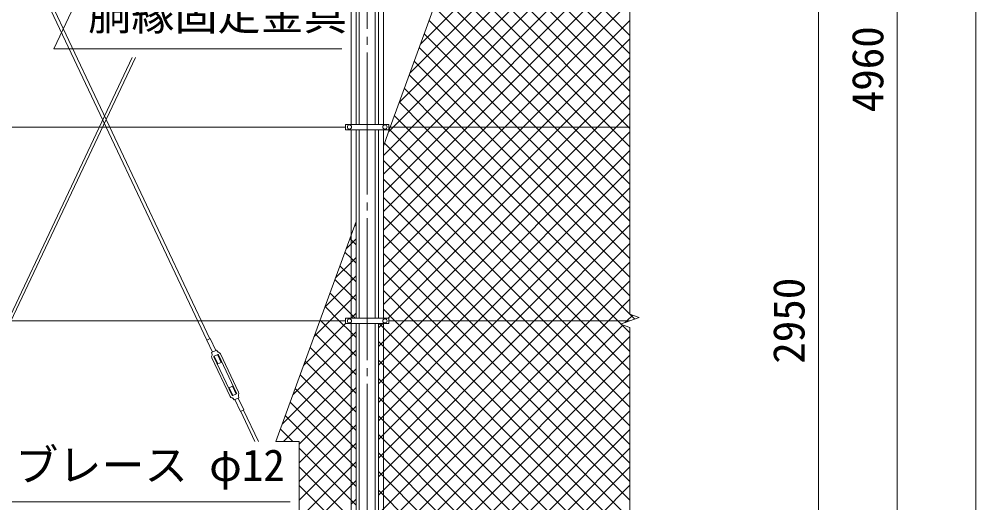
# Model space of a CAD drawing. Units: millimetres, scale not verified. Extents: x -10500 to 10500, y -7425 to 7425.
# Drawn here: x -7934 to -4292, y -1892 to -53 of the extents above; entities that cross this region are included whole.
import ezdxf
from ezdxf.enums import TextEntityAlignment as Align

# ---------------------------------------------------------------- set-up
doc = ezdxf.new("R2010")
doc.units = ezdxf.units.MM
doc.header["$LTSCALE"] = 30
doc.linetypes.add('LONG_CHAIN', pattern=[21, 18, -1, 1, -1])
for name, color, linetype, lineweight in [('0-2_D-STR-TXT', 7, 'Continuous', 9), ('0-4_D-STR1', 1, 'Continuous', 9), ('0-7_D-BMK', 2, 'LONG_CHAIN', 9), ('0-8_D-STR-DIM', 7, 'Continuous', 9), ('0-A_D-STR3', 3, 'Continuous', 9), ('0-B_D-STR2', 7, 'Continuous', 9)]:
    doc.layers.add(name, color=color, linetype=linetype, lineweight=lineweight)
doc.styles.add('ＭＳ ゴシック', font='')
doc.styles.get('ＭＳ ゴシック').set_extended_font_data('MS Gothic')

msp = doc.modelspace()

# ---------------------------------------------------------------- linework, layer by layer
at = {"layer": '0-2_D-STR-TXT'}
for points in [[(-6705.99, -165.92), (-7802.21, -165.92), (-7610.49, 240.51)], [(-6902.6, -1888.17), (-8061.64, -1888.17), (-8136.61, -1553.18)]]:
    msp.add_lwpolyline(points, dxfattribs=at)
at = {"layer": '0-4_D-STR1'}
for p, q in [((-6639.47, -452.75), (-6639.47, 233.35)), ((-6578.97, -452.75), (-6578.97, 233.35)), ((-6639.47, -1189.55), (-6639.47, -473.35)), ((-6578.97, -1189.55), (-6578.97, -473.35)), ((-6639.47, -1926.75), (-6639.47, -1210.55)), ((-6578.97, -1926.75), (-6578.97, -1210.55))]:
    msp.add_line(p, q, dxfattribs=at)
at = {"layer": '0-7_D-BMK'}
msp.add_line((-6609.22, 2969.95), (-6609.22, -3515.05), dxfattribs=at)
at = {"layer": '0-8_D-STR-DIM'}
for p, q in [((-4292.35, 2839.95), (-4292.35, -2625.05)), ((-4591.53, 2134.95), (-4591.53, -2625.05)), ((-5609.22, 1246.3), (-5609.22, -1174.4)), ((-4891.53, 174.95), (-4891.53, -2575.05)), ((-5644.46, -1212.87), (-5573.98, -1187.22)), ((-5573.98, -1187.22), (-5609.22, -1174.4)), ((-5609.22, -1225.7), (-5644.46, -1212.87)), ((-5609.22, -1225.7), (-5609.22, -2815.05))]:
    msp.add_line(p, q, dxfattribs=at)
at = {"layer": '0-A_D-STR3'}
for p, q in [((-7933.45, 236.85), (-7219.03, -1273.1)), ((-7920.18, 236.85), (-7208.18, -1267.97)), ((-6670.72, -452.75), (-6670.72, 203.85)), ((-6651.72, -452.75), (-6651.72, 204.53)), ((-6566.72, -452.75), (-6566.72, 204.53)), ((-6547.72, -452.75), (-6547.72, 203.85)), ((-7504.34, -198.71), (-8010.25, -1267.97)), ((-7491.07, -198.71), (-7999.41, -1273.1)), ((-6691.72, -463.05), (-8527.22, -463.05)), ((-6691.72, -452.75), (-6526.72, -452.75)), ((-6691.72, -452.75), (-6691.72, -473.35)), ((-6691.72, -473.35), (-6526.72, -473.35)), ((-6670.72, -1189.55), (-6670.72, -473.35)), ((-6651.72, -1189.55), (-6651.72, -473.35)), ((-6566.72, -1189.55), (-6566.72, -473.35)), ((-6547.72, -1189.55), (-6547.72, -473.35)), ((-6526.72, -452.75), (-6526.72, -473.35)), ((-5609.22, -463.05), (-6526.72, -463.05)), ((-6691.72, -1200.05), (-8527.22, -1200.05)), ((-6691.72, -1189.75), (-6526.72, -1189.75)), ((-6691.72, -1189.75), (-6691.72, -1210.35)), ((-6526.72, -1189.75), (-6526.72, -1210.35)), ((-5609.22, -1200.05), (-6526.72, -1200.05)), ((-6691.72, -1210.35), (-6526.72, -1210.35)), ((-6670.72, -1926.75), (-6670.72, -1210.55)), ((-6651.72, -1926.75), (-6651.72, -1210.55)), ((-6566.72, -1926.75), (-6566.72, -1210.55)), ((-6547.72, -1926.75), (-6547.72, -1210.55)), ((-7220.03, -1273.57), (-7207.19, -1267.5)), ((-7220.03, -1273.57), (-7198.64, -1318.77)), ((-7207.19, -1267.5), (-7185.81, -1312.69)), ((-7201.26, -1320.01), (-7183.18, -1311.45)), ((-7201.26, -1320.01), (-7199.44, -1327.77)), ((-7200.37, -1340.6), (-7131.08, -1487.04)), ((-7192.68, -1336.97), (-7123.4, -1483.4)), ((-7191.73, -1334.3), (-7178.17, -1327.89)), ((-7191.37, -1334.13), (-7177.26, -1363.96)), ((-7183.18, -1311.45), (-7178.34, -1317.79)), ((-7178.54, -1328.06), (-7164.42, -1357.89)), ((-7175.51, -1328.84), (-7106.23, -1475.28)), ((-7167.83, -1325.21), (-7098.54, -1471.64)), ((-7177.26, -1363.96), (-7164.42, -1357.89)), ((-7134.49, -1454.35), (-7121.65, -1448.28)), ((-7120.37, -1484.18), (-7134.49, -1454.35)), ((-7107.54, -1478.11), (-7121.65, -1448.28)), ((-7120.74, -1484.36), (-7107.18, -1477.94)), ((-7115.73, -1500.79), (-7120.57, -1494.46)), ((-7091.72, -1544.75), (-7113.1, -1499.55)), ((-7078.88, -1538.67), (-7100.27, -1493.48)), ((-7091.72, -1544.75), (-7078.88, -1538.67)), ((-7090.73, -1544.28), (-7036.29, -1659.33)), ((-7079.88, -1539.14), (-7023.01, -1659.33))]:
    msp.add_line(p, q, dxfattribs=at)
msp.add_lwpolyline([(-7115.73, -1500.79), (-7097.65, -1492.24), (-7099.47, -1484.47)], dxfattribs=at)
for centre in [(-6676.72, -463.05), (-6541.72, -463.05), (-6676.72, -1200.05), (-6541.72, -1200.05)]:
    msp.add_circle(centre, 8, dxfattribs=at)
for centre, radius, start, end in [((-7190.88, -1336.11), 10.5, 149.20196, 205.32084), ((-7203.33, -1328.69), 4, 329.20196, 13.22159), ((-7190.88, -1336.11), 2, 115.32084, 205.32084), ((-7175.16, -1315.36), 4, 217.4201, 261.43973), ((-7177.32, -1329.7), 2, 25.32084, 115.32084), ((-7177.32, -1329.7), 10.5, 25.32084, 81.43973), ((-7121.59, -1482.55), 10.5, 205.32084, 261.43973), ((-7121.59, -1482.55), 2, 205.32084, 295.32084), ((-7123.75, -1496.89), 4, 37.4201, 81.43973), ((-7108.03, -1476.13), 2, 295.32084, 25.32084), ((-7095.58, -1483.56), 4, 149.20196, 193.22159), ((-7108.03, -1476.13), 10.5, 329.20196, 25.32084)]:
    msp.add_arc(centre, radius, start, end, dxfattribs=at)
at = {"layer": '0-B_D-STR2'}
for p, q in [((-6487.2, -369.68), (-5880.68, 236.85)), ((-6446.74, -258.5), (-5951.39, 236.85)), ((-6439.15, -463.05), (-5739.25, 236.85)), ((-6406.27, -147.33), (-6022.1, 236.85)), ((-6368.44, -463.05), (-5668.54, 236.85)), ((-6297.73, -463.05), (-5609.22, 225.47)), ((-5609.22, -397.14), (-6243.21, 236.85)), ((-5609.22, -326.43), (-6172.5, 236.85)), ((-5609.22, -255.72), (-6101.79, 236.85)), ((-5609.22, -185.01), (-6031.08, 236.85)), ((-5609.22, -114.3), (-5960.37, 236.85)), ((-5614.02, -463.05), (-6279.11, 202.05)), ((-5684.73, -463.05), (-6297.98, 150.2)), ((-6227.02, -463.05), (-5609.22, 154.76)), ((-5755.44, -463.05), (-6316.85, 98.36)), ((-6156.31, -463.05), (-5609.22, 84.04)), ((-5826.15, -463.05), (-6335.72, 46.52)), ((-6085.6, -463.05), (-5609.22, 13.33)), ((-5896.86, -463.05), (-6354.59, -5.32)), ((-5967.57, -463.05), (-6373.46, -57.16)), ((-6014.89, -463.05), (-5609.22, -57.38)), ((-6038.28, -463.05), (-6392.33, -109)), ((-5944.18, -463.05), (-5609.22, -128.09)), ((-6108.99, -463.05), (-6411.2, -160.85)), ((-6179.7, -463.05), (-6430.06, -212.69)), ((-5873.47, -463.05), (-5609.22, -198.8)), ((-6250.41, -463.05), (-6448.93, -264.53)), ((-5732.05, -463.05), (-5609.22, -340.22)), ((-5661.34, -463.05), (-5609.22, -410.93)), ((-6547.72, -571.61), (-6439.15, -463.05)), ((-6547.72, -642.32), (-6368.44, -463.05)), ((-6547.72, -713.03), (-6297.73, -463.05)), ((-6547.72, -783.74), (-6227.02, -463.05)), ((-6547.72, -854.46), (-6156.31, -463.05)), ((-6547.72, -925.17), (-6085.6, -463.05)), ((-6547.72, -995.88), (-6014.89, -463.05)), ((-6547.72, -1066.59), (-5944.18, -463.05)), ((-6547.72, -1137.3), (-5873.47, -463.05)), ((-5796.26, -1200.05), (-6524.41, -471.9)), ((-6469.05, -1200.05), (-5732.05, -463.05)), ((-6398.34, -1200.05), (-5661.34, -463.05)), ((-5609.22, -1104.25), (-6250.41, -463.05)), ((-5609.22, -1033.53), (-6179.7, -463.05)), ((-5609.22, -962.82), (-6108.99, -463.05)), ((-5609.22, -892.11), (-6038.28, -463.05)), ((-5609.22, -821.4), (-5967.57, -463.05)), ((-5609.22, -750.69), (-5896.86, -463.05)), ((-5609.22, -679.98), (-5826.15, -463.05)), ((-5609.22, -609.27), (-5755.44, -463.05)), ((-5609.22, -538.56), (-5684.73, -463.05)), ((-5609.22, -467.85), (-5614.02, -463.05)), ((-6327.63, -1200.05), (-5609.22, -481.64)), ((-5866.97, -1200.05), (-6543.28, -523.74)), ((-6256.92, -1200.05), (-5609.22, -552.35)), ((-5937.68, -1200.05), (-6547.72, -590.01)), ((-6186.2, -1200.05), (-5609.22, -623.06)), ((-6008.39, -1200.05), (-6547.72, -660.72)), ((-6115.49, -1200.05), (-5609.22, -693.77)), ((-6079.1, -1200.05), (-6547.72, -731.43)), ((-6044.78, -1200.05), (-5609.22, -764.48)), ((-6651.72, -839.56), (-6656.49, -834.79)), ((-6149.81, -1200.05), (-6547.72, -802.14)), ((-5974.07, -1200.05), (-5609.22, -835.19)), ((-6220.52, -1200.05), (-6547.72, -872.85)), ((-6689.53, -925.55), (-6670.72, -906.74)), ((-6670.72, -891.27), (-6675.36, -886.63)), ((-6670.72, -906.74), (-6651.72, -887.74)), ((-6651.72, -910.27), (-6670.72, -891.27)), ((-5903.36, -1200.05), (-5609.22, -905.91)), ((-6670.72, -961.98), (-6694.23, -938.47)), ((-6291.23, -1200.05), (-6547.72, -943.56)), ((-6729.99, -1036.73), (-6670.72, -977.46)), ((-6670.72, -977.46), (-6651.72, -958.46)), ((-6651.72, -980.98), (-6670.72, -961.98)), ((-6670.72, -1032.69), (-6713.1, -990.32)), ((-6361.94, -1200.05), (-6547.72, -1014.27)), ((-6770.45, -1147.9), (-6670.72, -1048.17)), ((-6670.72, -1103.41), (-6731.97, -1042.16)), ((-6670.72, -1048.17), (-6651.72, -1029.17)), ((-6651.72, -1051.69), (-6670.72, -1032.69)), ((-5761.94, -1200.05), (-5609.22, -1047.33)), ((-6432.65, -1200.05), (-6547.72, -1084.98)), ((-6651.72, -1122.41), (-6670.72, -1103.41)), ((-5691.23, -1200.05), (-5609.22, -1118.04)), ((-6715.5, -1200.05), (-6769.7, -1145.84)), ((-6503.36, -1200.05), (-6547.72, -1155.69)), ((-6786.21, -1200.05), (-6788.57, -1197.68)), ((-6670.72, -1315.54), (-6786.21, -1200.05)), ((-6670.72, -1244.83), (-6715.5, -1200.05)), ((-6547.72, -1278.72), (-6469.05, -1200.05)), ((-6547.72, -1349.43), (-6398.34, -1200.05)), ((-6547.72, -1420.14), (-6327.63, -1200.05)), ((-6547.72, -1490.85), (-6256.92, -1200.05)), ((-6547.72, -1561.56), (-6186.2, -1200.05)), ((-6547.72, -1632.27), (-6115.49, -1200.05)), ((-6547.72, -1702.98), (-6044.78, -1200.05)), ((-6547.72, -1773.69), (-5974.07, -1200.05)), ((-6547.72, -1844.41), (-5903.36, -1200.05)), ((-5766.36, -1937.05), (-6503.36, -1200.05)), ((-6498.94, -1937.05), (-5761.94, -1200.05)), ((-5695.65, -1937.05), (-6432.65, -1200.05)), ((-6428.23, -1937.05), (-5691.23, -1200.05)), ((-5624.94, -1937.05), (-6361.94, -1200.05)), ((-5609.22, -1882.06), (-6291.23, -1200.05)), ((-5609.22, -1811.35), (-6220.52, -1200.05)), ((-5609.22, -1740.64), (-6149.81, -1200.05)), ((-5609.22, -1669.93), (-6079.1, -1200.05)), ((-5609.22, -1599.22), (-6008.39, -1200.05)), ((-5609.22, -1528.51), (-5937.68, -1200.05)), ((-5609.22, -1457.8), (-5866.97, -1200.05)), ((-5609.22, -1387.09), (-5796.26, -1200.05)), ((-6851.38, -1370.25), (-6691.48, -1210.35)), ((-6566.72, -1227.01), (-6550.06, -1210.35)), ((-5609.22, -1245.67), (-5640.61, -1214.28)), ((-6891.85, -1481.43), (-6670.72, -1260.3)), ((-6670.72, -1386.25), (-6807.44, -1249.52)), ((-6670.72, -1260.3), (-6651.72, -1241.3)), ((-6651.72, -1263.83), (-6670.72, -1244.83)), ((-6286.81, -1937.05), (-5609.22, -1259.46)), ((-6670.72, -1456.96), (-6826.31, -1301.37)), ((-6547.72, -1297.12), (-6566.72, -1278.12)), ((-6566.72, -1297.72), (-6547.72, -1278.72)), ((-5907.79, -1937.05), (-6547.72, -1297.12)), ((-6932.31, -1592.6), (-6670.72, -1331.01)), ((-6670.72, -1331.01), (-6651.72, -1312.01)), ((-6651.72, -1334.54), (-6670.72, -1315.54)), ((-6216.1, -1937.05), (-5609.22, -1330.17)), ((-6670.72, -1527.67), (-6845.18, -1353.21)), ((-6547.72, -1367.83), (-6566.72, -1348.83)), ((-6566.72, -1368.43), (-6547.72, -1349.43)), ((-5978.5, -1937.05), (-6547.72, -1367.83)), ((-6670.72, -1598.38), (-6864.05, -1405.05)), ((-6651.72, -1405.25), (-6670.72, -1386.25)), ((-6547.72, -1438.54), (-6566.72, -1419.54)), ((-6566.72, -1439.14), (-6547.72, -1420.14)), ((-6145.39, -1937.05), (-5609.22, -1400.88)), ((-6049.21, -1937.05), (-6547.72, -1438.54)), ((-6670.72, -1669.09), (-6882.92, -1456.89)), ((-6651.72, -1475.96), (-6670.72, -1456.96)), ((-6547.72, -1509.25), (-6566.72, -1490.25)), ((-6566.72, -1509.85), (-6547.72, -1490.85)), ((-6074.68, -1937.05), (-5609.22, -1471.59)), ((-6670.72, -1739.8), (-6901.79, -1508.73)), ((-6651.72, -1546.67), (-6670.72, -1527.67)), ((-6119.92, -1937.05), (-6547.72, -1509.25)), ((-6670.72, -1810.51), (-6920.66, -1560.58)), ((-6547.72, -1579.96), (-6566.72, -1560.96)), ((-6566.72, -1580.56), (-6547.72, -1561.56)), ((-6003.97, -1937.05), (-5609.22, -1542.3)), ((-6651.72, -1617.38), (-6670.72, -1598.38)), ((-6190.63, -1937.05), (-6547.72, -1579.96)), ((-6892.61, -1659.33), (-6939.52, -1612.42)), ((-6547.72, -1650.67), (-6566.72, -1631.67)), ((-6566.72, -1651.27), (-6547.72, -1632.27)), ((-5933.26, -1937.05), (-5609.22, -1613.01)), ((-6651.72, -1688.09), (-6670.72, -1669.09)), ((-6261.34, -1937.05), (-6547.72, -1650.67)), ((-6547.72, -1721.38), (-6566.72, -1702.38)), ((-6566.72, -1721.98), (-6547.72, -1702.98)), ((-6670.72, -1755.27), (-6651.72, -1736.27)), ((-6651.72, -1758.8), (-6670.72, -1739.8)), ((-6332.05, -1937.05), (-6547.72, -1721.38)), ((-6691.72, -1930.93), (-6867.75, -1754.91)), ((-6852.49, -1937.05), (-6670.72, -1755.27)), ((-6547.72, -1792.09), (-6566.72, -1773.09)), ((-6566.72, -1792.69), (-6547.72, -1773.69)), ((-5791.83, -1937.05), (-5609.22, -1754.43)), ((-6670.72, -1825.98), (-6651.72, -1806.98)), ((-6651.72, -1829.51), (-6670.72, -1810.51)), ((-6402.76, -1937.05), (-6547.72, -1792.09)), ((-6756.31, -1937.05), (-6867.75, -1825.62)), ((-6781.78, -1937.05), (-6670.72, -1825.98)), ((-6547.72, -1862.8), (-6566.72, -1843.8)), ((-6566.72, -1863.41), (-6547.72, -1844.41)), ((-5721.12, -1937.05), (-5609.22, -1825.14)), ((-6670.72, -1896.69), (-6651.72, -1877.69)), ((-6473.47, -1937.05), (-6547.72, -1862.8))]:
    msp.add_line(p, q, dxfattribs=at)
for points in [[(-6527.67, -480.85), (-6509.87, -463.05), (-5809.97, 236.85)], [(-6529.46, -1189.75), (-5802.76, -463.05), (-5609.22, -269.51)], [(-5590.82, -1193.35), (-6321.13, -463.05), (-6467.8, -316.37)], [(-5642.66, -1212.22), (-5654.84, -1200.05), (-6391.84, -463.05), (-6486.67, -368.21)], [(-5609.22, -1316.38), (-5725.55, -1200.05), (-6462.55, -463.05), (-6505.54, -420.06)], [(-6559.35, -1926.75), (-6547.72, -1915.12), (-5832.65, -1200.05), (-5609.22, -976.62)], [(-6810.92, -1259.08), (-6751.89, -1200.05), (-6670.72, -1118.88), (-6651.72, -1099.88)], [(-6655.09, -1189.75), (-6670.72, -1174.12), (-6750.84, -1094)], [(-6670.88, -1189.75), (-6670.72, -1189.59), (-6651.72, -1170.59)], [(-5626.99, -1206.52), (-5620.52, -1200.05), (-5598.7, -1178.23)], [(-6566.72, -2146.25), (-6547.72, -2127.25), (-6357.52, -1937.05), (-5636.31, -1215.84)], [(-5609.22, -2164.91), (-5837.07, -1937.05), (-6547.72, -1226.41), (-6563.77, -1210.35)], [(-6928.33, -1659.33), (-6670.72, -1401.72), (-6651.72, -1382.72)], [(-6867.75, -1669.46), (-6670.72, -1472.43), (-6651.72, -1453.43)], [(-6867.75, -1740.17), (-6670.72, -1543.14), (-6651.72, -1524.14)], [(-6867.75, -1810.88), (-6670.72, -1613.85), (-6651.72, -1594.85)], [(-6867.75, -1881.59), (-6670.72, -1684.56), (-6651.72, -1665.56)], [(-6651.72, -1900.22), (-6670.72, -1881.22), (-6867.75, -1684.2)], [(-6542.22, -2616.72), (-5862.54, -1937.05), (-5609.22, -1683.72)]]:
    msp.add_lwpolyline(points, dxfattribs=at)
for points in [[(-5609.22, 236.85), (-6266.45, 236.85), (-6521.19, -463.05), (-5609.22, -463.05)], [(-5609.22, -463.05), (-6521.19, -463.05), (-6547.72, -535.94), (-6547.72, -1189.75), (-6526.72, -1189.75), (-6526.72, -1200.05), (-5609.22, -1200.05), (-5573.98, -1187.22), (-5609.22, -1174.4)], [(-6651.72, -821.68), (-6670.72, -873.88), (-6670.72, -1189.75), (-6651.72, -1189.75)], [(-6670.72, -873.88), (-6789.43, -1200.05), (-6691.72, -1200.05), (-6691.72, -1189.75), (-6670.72, -1189.75)], [(-6670.72, -1210.35), (-6691.72, -1210.35), (-6691.72, -1200.05), (-6789.43, -1200.05), (-6956.6, -1659.33), (-6867.75, -1659.33), (-6867.75, -1920.96), (-6899.23, -1920.96), (-6891.61, -1937.05), (-6691.72, -1937.05), (-6691.72, -1926.75), (-6670.72, -1926.75)], [(-5609.22, -1225.7), (-5644.46, -1212.87), (-5609.22, -1200.05), (-6526.72, -1200.05), (-6526.72, -1210.35), (-6547.72, -1210.35), (-6547.72, -1926.75), (-6526.72, -1926.75), (-6526.72, -1937.05), (-5609.22, -1937.05)], [(-6651.72, -1210.35), (-6670.72, -1210.35), (-6670.72, -1926.75), (-6651.72, -1926.75)], [(-6547.72, -1210.35), (-6566.72, -1210.35), (-6566.72, -1926.75), (-6547.72, -1926.75)]]:
    msp.add_lwpolyline(points, close=True, dxfattribs=at)

# ---------------------------------------------------------------- texts
at = {"layer": '0-2_D-STR-TXT', "style": 'ＭＳ ゴシック'}
for s, p in [('胴縁固定金具', (-7671.09, -130.33)), ('ブレース φ12', (-7948.92, -1844.65))]:
    msp.add_text(s, height=120.3, dxfattribs=at).set_placement(p, align=Align.BOTTOM_LEFT)
at = {"layer": '0-8_D-STR-DIM', "style": 'ＭＳ ゴシック'}
for s, p in [('4960', (-4608.4, -406.92)), ('2950', (-4908.4, -1363.17))]:
    msp.add_text(s, height=120.3, rotation=90, dxfattribs=at).set_placement(p, align=Align.BOTTOM_LEFT)

doc.saveas('drawing.dxf')
